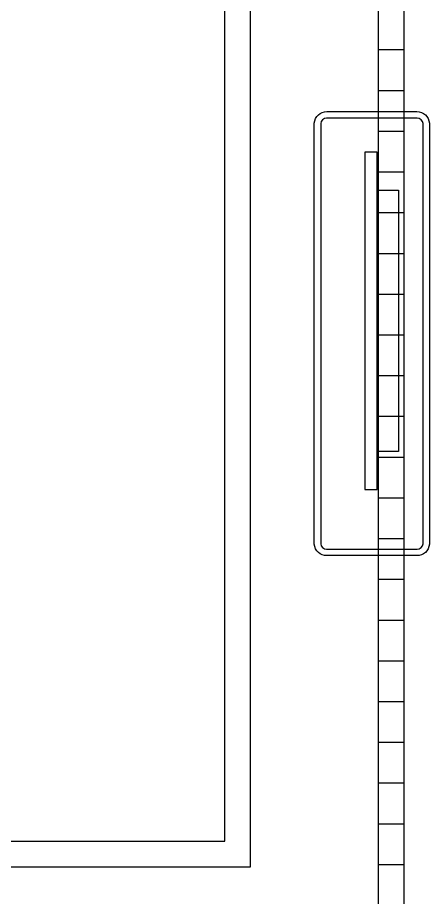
# Model space of a CAD drawing. Extents: x 3694 to 117786, y 20013 to 108631.
# Drawn here: x 70705 to 72310, y 28924 to 32352 of the extents above; entities that cross this region are included whole.
import ezdxf

# ---------------------------------------------------------------- set-up
doc = ezdxf.new("R2010")
doc.units = 0
doc.header["$LTSCALE"] = 1000
doc.header["$MEASUREMENT"] = 0
doc.layers.add('家具', color=253, linetype='Continuous')
doc.layers.add('铺地', color=251, linetype='Continuous')

# ---------------------------------------------------------------- blocks, each defined once
blk = doc.blocks.new('A$C1D226055')
at = {"layer": '家具'}
blk.add_lwpolyline([(424.2, 1730.1, -0.395939), (473.6, 1685.7), (473.6, 44.5, -0.395939), (424.2, 0), (74.4, 0, -0.395939), (25, 44.5), (25, 1685.7, -0.395939), (74.4, 1730.1)], format="xyb", close=True, dxfattribs=at)
at = {"layer": '家具', "color": 8}
for points in [[(50, 1685.7), (50, 44.5)], [(426.2, 1705.1), (72.4, 1705.1)], [(448.6, 44.5), (448.6, 1685.7)], [(72.4, 25), (426.2, 25)]]:
    blk.add_lwpolyline(points, dxfattribs=at)
at = {"layer": '家具'}
for points in [[(269.6, 1572.1), (221.9, 1572.1), (221.9, 258.1), (269.6, 258.1)], [(269.6, 1423.7), (352.7, 1423.7), (352.7, 406.4), (269.6, 406.4)]]:
    blk.add_lwpolyline(points, close=True, dxfattribs=at)
at = {"layer": '家具', "color": 8}
for centre, start, end in [((73.4, 1681.6), 91.1893, 175.2129), ((425.2, 1681.6), 4.7871, 88.8107), ((73.4, 48.5), 184.7871, 268.8107), ((425.2, 48.5), 271.1893, 355.2129)]:
    blk.add_arc(centre, 23.6, start, end, dxfattribs=at)

msp = doc.modelspace()

# ---------------------------------------------------------------- linework, layer by layer
at = {"layer": '家具'}
for p, q in [((71613.2, 29043.7, 0), (71613.2, 33198, 0)), ((70437.2, 29043.7, 0), (71613.2, 29043.7, 0))]:
    msp.add_line(p, q, dxfattribs=at)
at = {"layer": '家具', "color": 8}
for p, q in [((71513.2, 29143.7, 0), (71513.2, 33098, 0)), ((70418.7, 29143.7, 0), (71513.2, 29143.7, 0))]:
    msp.add_line(p, q, dxfattribs=at)
at = {"layer": '铺地'}
for p, q in [((72210.2, 32226.2), (72110.2, 32226.2)), ((72210.2, 32067.5), (72110.2, 32067.5)), ((72210.2, 31908.7), (72110.2, 31908.7)), ((72210.2, 31750), (72110.2, 31750)), ((72210.2, 31591.2), (72110.2, 31591.2)), ((72210.2, 31432.5), (72110.2, 31432.5)), ((72210.2, 31273.7), (72110.2, 31273.7)), ((72210.2, 31115), (72110.2, 31115)), ((72210.2, 30956.2), (72110.2, 30956.2)), ((72210.2, 30797.5), (72110.2, 30797.5)), ((72210.2, 30638.7), (72110.2, 30638.7)), ((72210.2, 30480), (72110.2, 30480)), ((72210.2, 30321.2), (72110.2, 30321.2)), ((72210.2, 30162.5), (72110.2, 30162.5)), ((72210.2, 30003.7), (72110.2, 30003.7)), ((72210.2, 29845), (72110.2, 29845)), ((72210.2, 29686.2), (72110.2, 29686.2)), ((72210.2, 29527.5), (72110.2, 29527.5)), ((72210.2, 29368.7), (72110.2, 29368.7)), ((72210.2, 29210), (72110.2, 29210)), ((72210.2, 29051.2), (72110.2, 29051.2))]:
    msp.add_line(p, q, dxfattribs=at)
for points in [[(67810.2, 34320.8), (72210.2, 34320.8), (72210.2, 28520.8), (67810.2, 28520.8)], [(67910.2, 34220.8), (72110.2, 34220.8), (72110.2, 28620.8), (67910.2, 28620.8)]]:
    msp.add_lwpolyline(points, close=True, dxfattribs=at)

# ---------------------------------------------------------------- block references
at = {"layer": '家具'}
msp.add_blockref('A$C1D226055', (71836.8, 30255.8, 0), dxfattribs=at)

doc.saveas('drawing.dxf')
